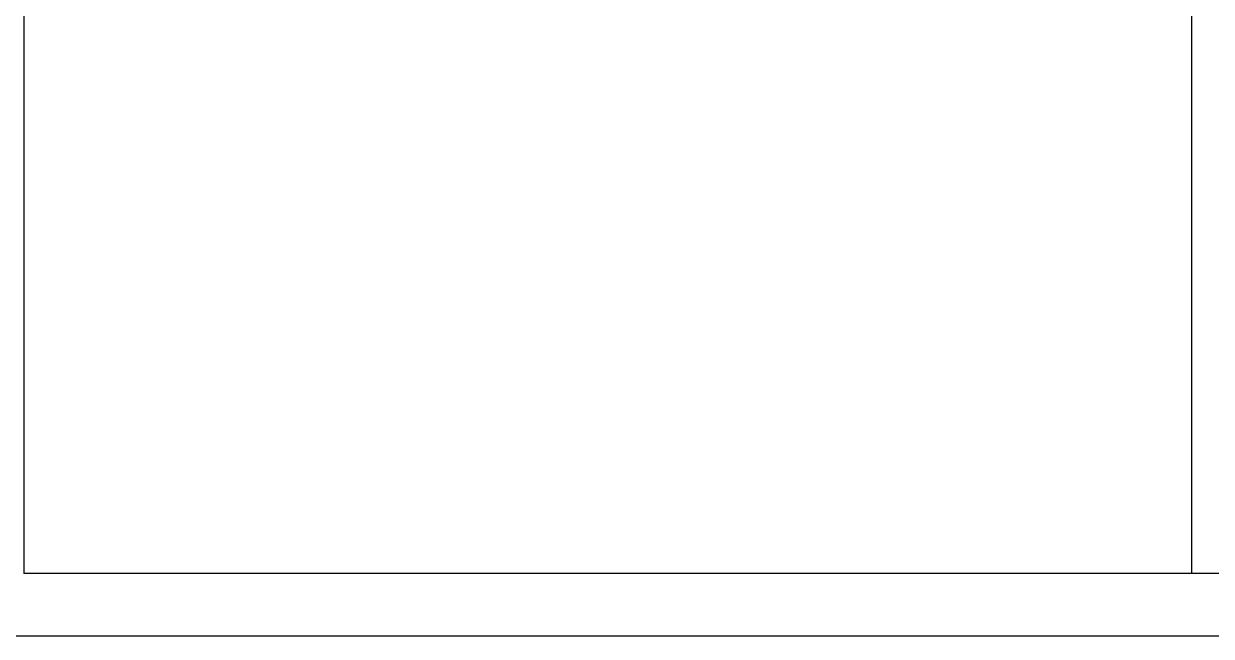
# Model space of a CAD drawing. Header units: millimetres. Extents: x -69706 to 52883, y -6882 to 68885.
# Drawn here: x 6709 to 7656, y 23206 to 23694 of the extents above; entities that cross this region are included whole.
import ezdxf

# ---------------------------------------------------------------- set-up
doc = ezdxf.new("R2010")
doc.units = ezdxf.units.MM
doc.layers.add('ac-SB', color=7, linetype='Continuous', lineweight=13)

# ---------------------------------------------------------------- blocks, each defined once
blk = doc.blocks.new('A$C15852BBE')
at = {"layer": 'ac-SB', "lineweight": 25}
for p, q in [((5020.24, 3950), (6021.64, 3950)), ((6021.64, 3950), (6470.24, 3950)), ((6470.24, 50), (6470.24, 3950))]:
    blk.add_line(p, q, dxfattribs=at)
at = {"layer": 'ac-SB', "lineweight": -3}
blk.add_line((5538.81, 3950), (5538.81, 50), dxfattribs=at)
at = {"layer": 'ac-SB', "lineweight": 25}
blk.add_lwpolyline([(7900.24, 0), (100.24, 0), (100.24, 4000), (7900.24, 4000)], close=True, dxfattribs=at)

msp = doc.modelspace()

# ---------------------------------------------------------------- block references
at = {"layer": 'ac-SB', "rotation": 180}
msp.add_blockref('A$C15852BBE', (13179.315, 27205.514), dxfattribs=at)

doc.saveas('drawing.dxf')
